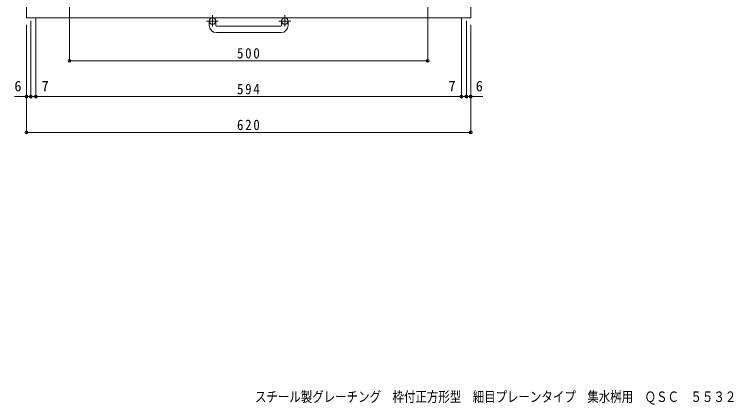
# Model space of a CAD drawing. Units: millimetres at full size, sheet at 1:5. Extents: x -799 to 882, y -685 to 667.
# Drawn here: x -799 to 205, y -685 to -140 of the extents above; entities that cross this region are included whole.
import ezdxf
from ezdxf.enums import TextEntityAlignment as Align

# ---------------------------------------------------------------- set-up
doc = ezdxf.new("R2010")
doc.units = ezdxf.units.MM
doc.header["$LTSCALE"] = 5
doc.header["$PDMODE"] = 32
doc.header["$PDSIZE"] = 4
doc.linetypes.add('CHAIN1', pattern=[8, 5, -1, 1, -1])
doc.layers.add('E-1', color=2, linetype='Continuous', lineweight=9)
doc.layers.add('E-4', color=7, linetype='Continuous', lineweight=9)
doc.layers.add('F-5_F-5ﾚｲﾔ', color=2, linetype='Continuous')
doc.styles.add('ＭＳ ゴシック', font='')
doc.styles.get('ＭＳ ゴシック').set_extended_font_data('MS Gothic')

msp = doc.modelspace()

# ---------------------------------------------------------------- linework, layer by layer
at = {"layer": 'E-1'}
for p, q in [((-781.576, -144.837), (-781.576, 475.163)), ((-161.576, 475.163), (-161.576, -144.837)), ((-161.576, -144.837), (-781.576, -144.837)), ((-526.576, -155.438), (-526.576, -149.338)), ((-517.576, -155.438), (-517.576, -149.338)), ((-425.576, -155.438), (-425.576, -149.338)), ((-416.576, -155.438), (-416.576, -149.338)), ((-516.576, -156.438), (-426.576, -156.438)), ((-426.576, -165.438), (-516.576, -165.438))]:
    msp.add_line(p, q, dxfattribs=at)
at = {"layer": 'E-1', "linetype": 'CHAIN1'}
for p, q in [((-513.913, -149.338), (-530.32, -149.338)), ((-522.076, -141.231), (-522.076, -156.828)), ((-412.913, -149.338), (-429.32, -149.338)), ((-421.075, -141.231), (-421.075, -156.828))]:
    msp.add_line(p, q, dxfattribs=at)
at = {"layer": 'E-1'}
for centre in [(-522.076, -149.338), (-421.076, -149.338)]:
    msp.add_circle(centre, 4.5, dxfattribs=at)
for centre, radius, start, end in [((-516.576, -155.438), 10, 180, 270), ((-516.576, -155.438), 1, 180, 270), ((-426.576, -155.438), 10, 270, 0), ((-426.576, -155.438), 1, 270, 0)]:
    msp.add_arc(centre, radius, start, end, dxfattribs=at)
at = {"layer": 'E-4'}
for p, q in [((-721.576, -206.337), (-721.576, -94.838)), ((-221.576, -206.337), (-221.576, -94.838)), ((-775.576, -256.337), (-775.576, -148.837)), ((-768.576, -256.337), (-768.576, -144.837)), ((-174.576, -256.337), (-174.576, -144.837)), ((-167.576, -256.337), (-167.576, -148.837)), ((-781.576, -306.337), (-781.576, -154.837)), ((-161.576, -306.337), (-161.576, -154.837)), ((-721.576, -204.837), (-221.576, -204.837)), ((-781.576, -254.837), (-798.576, -254.837)), ((-781.576, -254.837), (-775.576, -254.837)), ((-775.576, -254.837), (-768.576, -254.837)), ((-768.576, -254.837), (-174.576, -254.837)), ((-174.576, -254.837), (-167.576, -254.837)), ((-167.576, -254.837), (-161.576, -254.837)), ((-161.576, -254.837), (-144.576, -254.837)), ((-781.576, -304.837), (-161.576, -304.837))]:
    msp.add_line(p, q, dxfattribs=at)
for p in [(-721.576, -204.837), (-221.576, -204.837), (-781.576, -254.837), (-775.576, -254.837), (-768.576, -254.837), (-174.576, -254.837), (-167.576, -254.837), (-161.576, -254.837), (-781.576, -304.837), (-161.576, -304.837)]:
    msp.add_point(p, dxfattribs=at)

# ---------------------------------------------------------------- texts
at = {"layer": 'E-4', "color": 2, "style": 'ＭＳ ゴシック'}
for s, p in [('6', (-798.576, -251.837)), ('7', (-760.576, -251.837)), ('7', (-192.576, -251.837)), ('6', (-154.576, -251.837))]:
    msp.add_text(s, height=14.66, dxfattribs=at).set_placement(p, align=Align.BOTTOM_LEFT)
at = {"layer": 'E-4', "color": 2, "char_height": 14.66, "attachment_point": 7, "style": 'ＭＳ ゴシック'}
for s, insert in [('\\T1.27;\\W0.9;500', (-487.826, -201.837)), ('\\T1.27;\\W0.9;594', (-487.826, -251.837)), ('\\T1.27;\\W0.9;620', (-487.826, -301.837))]:
    msp.add_mtext(s, dxfattribs=dict(at, insert=insert))
at = {"layer": 'F-5_F-5ﾚｲﾔ', "style": 'ＭＳ ゴシック', "width": 0.8}
msp.add_text('スチール製グレーチング\u3000枠付正方形型\u3000細目プレーンタイプ\u3000集水桝用\u3000ＱＳＣ\u3000５５３２', height=14.66, dxfattribs=at).set_placement((-462.75, -685.652), align=Align.BOTTOM_LEFT)

doc.saveas('drawing.dxf')
